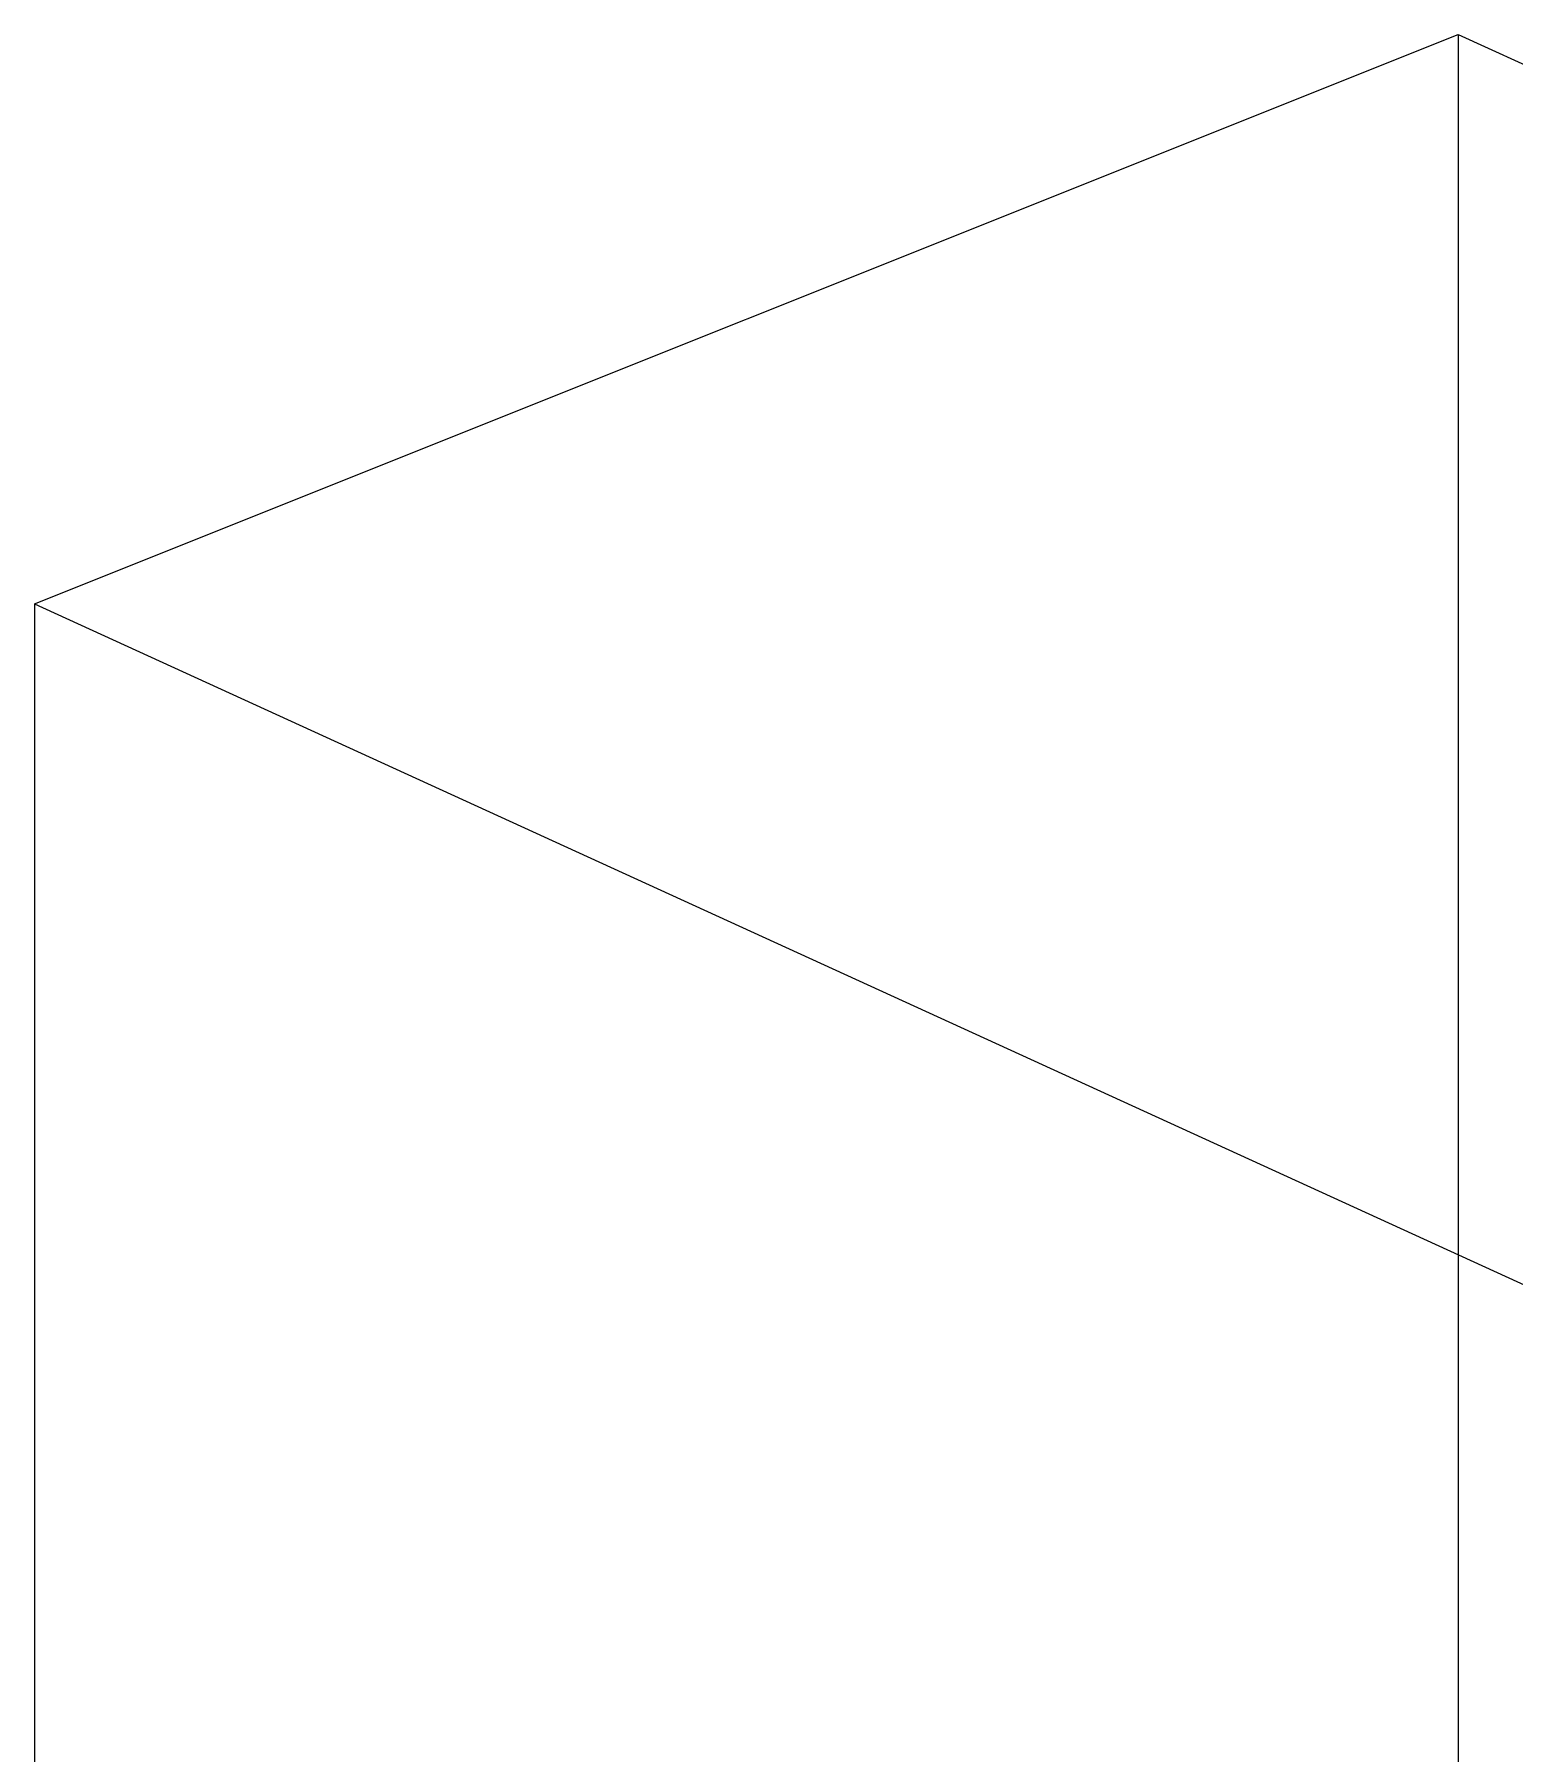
# Model space of a CAD drawing. Header units: inches. Extents: x -8719 to -3484, y -2874 to 4085.
# Drawn here: x -4757.1 to -4329.6, y 3588 to 4084.6 of the extents above; entities that cross this region are included whole.
import ezdxf

# ---------------------------------------------------------------- set-up
doc = ezdxf.new("R2010")
doc.units = ezdxf.units.IN
doc.header["$MEASUREMENT"] = 0
doc.layers.add('G-ANNO-SYMB', color=111, linetype='Continuous', lineweight=9)

msp = doc.modelspace()

# ---------------------------------------------------------------- linework, layer by layer
at = {"layer": 'G-ANNO-SYMB'}
for p, q in [((-4757.06, 3920.06), (-4345.9, 4084.59)), ((-4345.9, 4084.59), (-3483.58, 3690.29)), ((-4345.9, 4084.59), (-4345.9, 3151.84)), ((-4757.06, 3920.06), (-4757.06, 2987.31)), ((-4757.06, 3920.06), (-3894.74, 3525.76))]:
    msp.add_line(p, q, dxfattribs=at)

doc.saveas('drawing.dxf')
